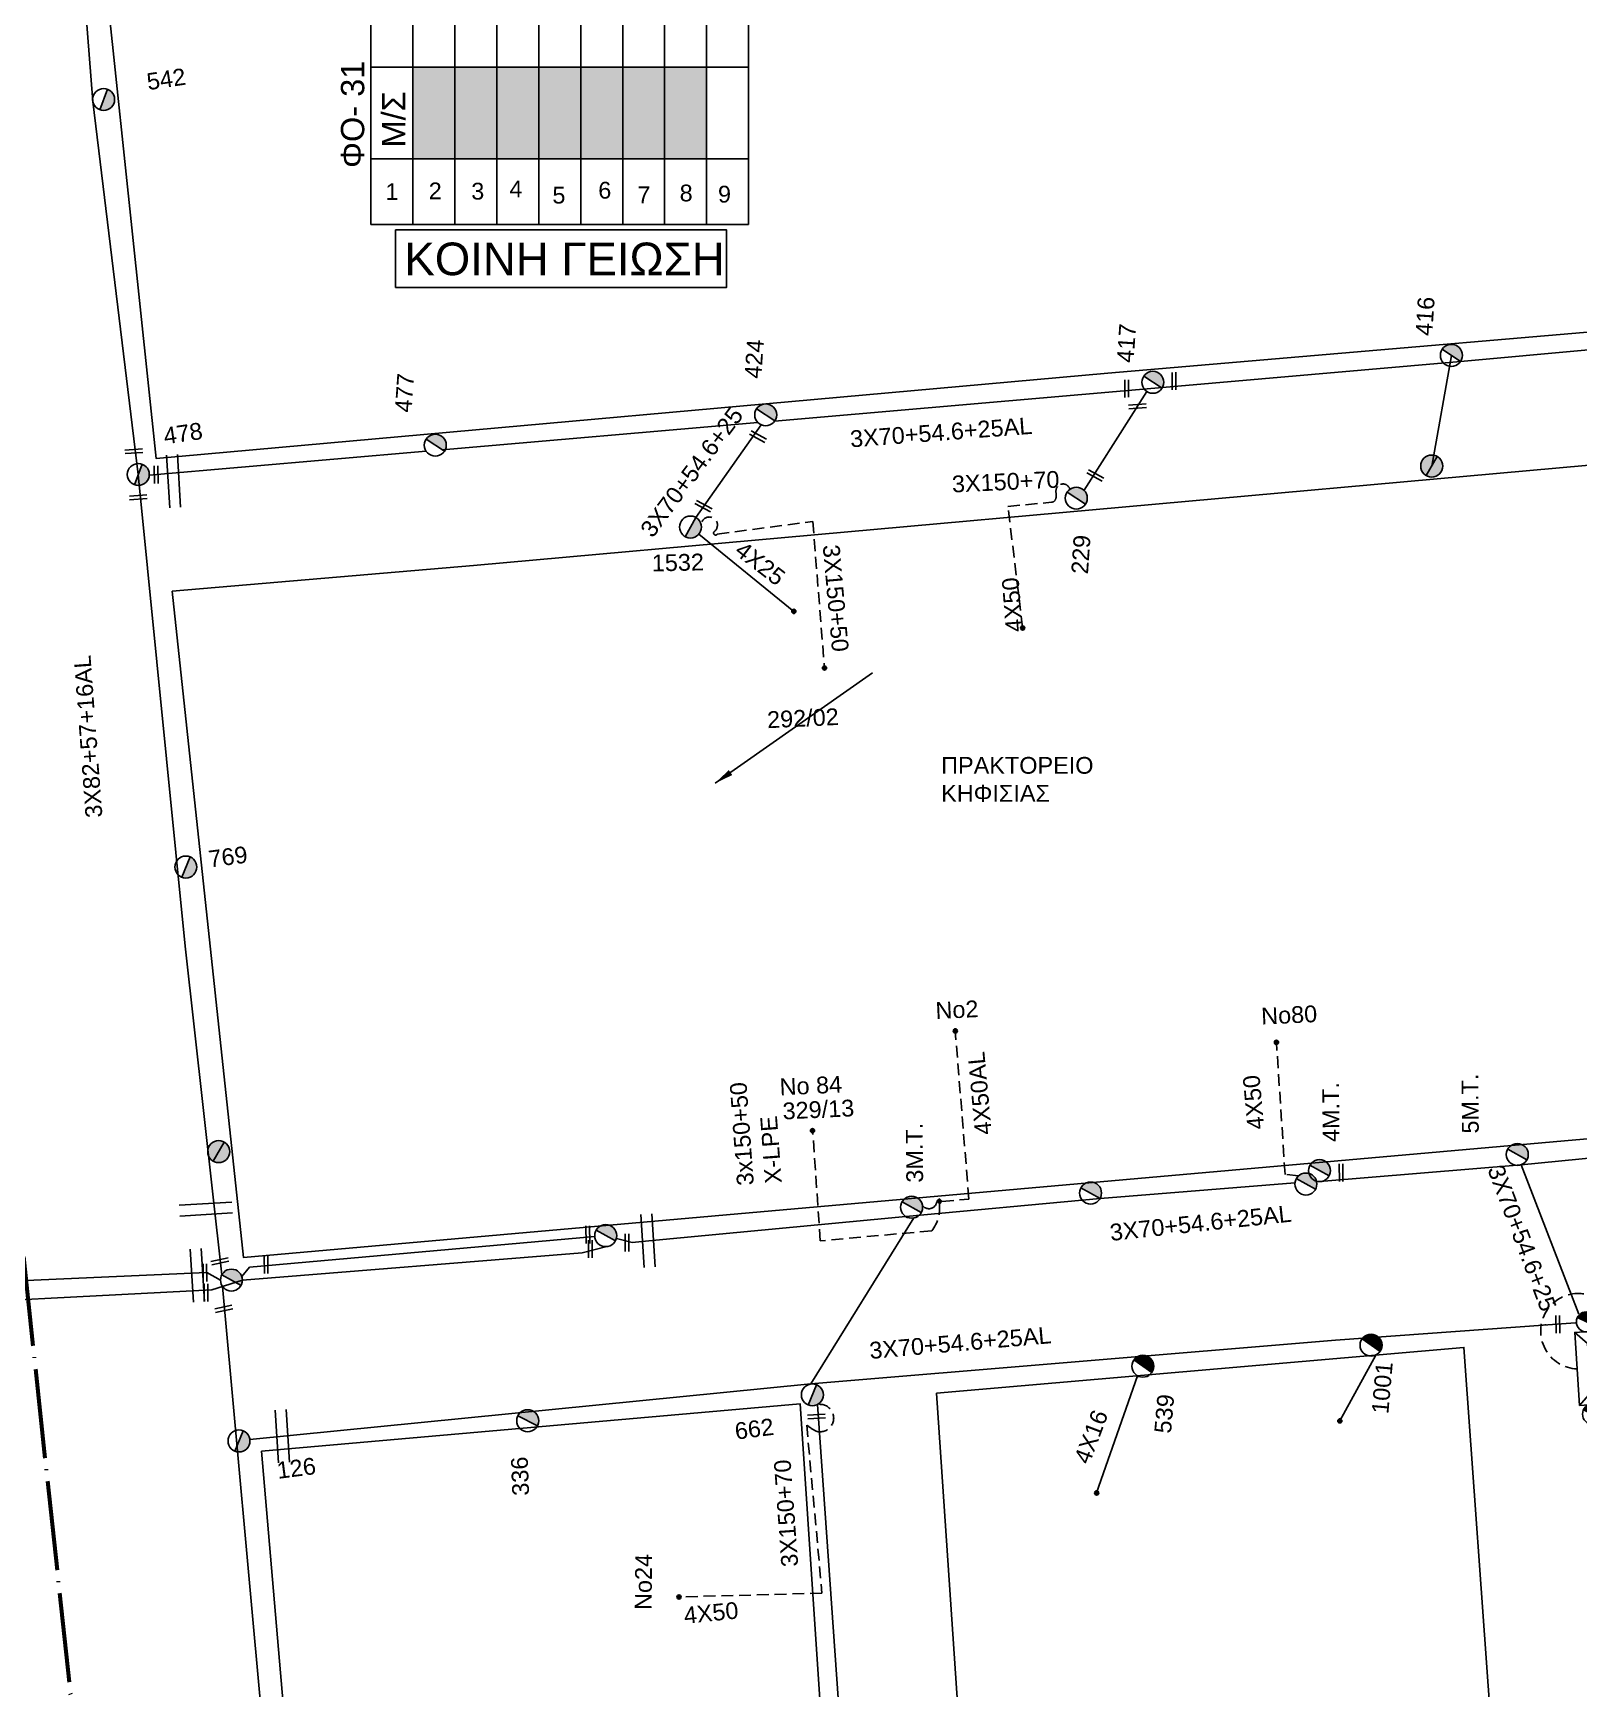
# Model space of a CAD drawing. Header units: millimetres. Extents: x 2999 to 5218, y 1863 to 2903.
# Drawn here: x 3210.6 to 3376.4, y 2215.3 to 2393 of the extents above; entities that cross this region are included whole.
import ezdxf
from ezdxf.enums import TextEntityAlignment as Align

# ---------------------------------------------------------------- set-up
doc = ezdxf.new("R2010")
doc.units = ezdxf.units.MM
doc.header["$LTSCALE"] = 0.5
doc.linetypes.add('ACAD_ISO04W100', pattern=[30, 24, -3, 0, -3])
doc.linetypes.add('DASHED', pattern=[19.05, 12.7, -6.35])
for name, color, linetype in [('Άγνωστα', 7, 'Continuous'), ('Ασφαλειοκιβώτια Χ.Τ 9 αναχωρήσεων', 7, 'Continuous'), ('Επιγραφές - Σχήματα', 7, 'Continuous'), ('Καλώδια ΧΤ   3x150+50AL', 7, 'DASHED'), ('Καλώδια ΧΤ   4x50AL', 7, 'DASHED'), ('Μηχανική τομή', 7, 'Continuous'), ('Στύλος Ξύλινος', 7, 'Continuous'), ('Στύλος Ξύλινος @ 1', 7, 'Continuous'), ('Στύλος ΦΜ', 7, 'Continuous'), ('Στύλος ΦΜ @ 1', 7, 'Continuous'), ('Συνδέσεις', 7, 'Continuous'), ('Συνεστραμμένα ΧΤ   3x70+54.6+25 AL', 7, 'SYN_LINE'), ('Τομή', 7, 'Continuous'), ('Υποσταθμός εναέριος 2 στύλων', 7, 'Continuous'), ('Υποσταθμός πόλεως', 7, 'Continuous'), ('Υπόβαθρο ΔΕΗ', 7, 'Continuous'), ('Υπόγεια καλώδια Παροχών ΧΤ   4x25', 7, 'DASHED'), ('Υπόγεια καλώδια Παροχών ΧΤ   4x50AL', 7, 'DASHED')]:
    doc.layers.add(name, color=color, linetype=linetype)
doc.styles.add('arial', font='ARIAL.TTF')
doc.styles.get("Standard").update_dxf_attribs({"font": 'ARIAL.TTF'})
doc.linetypes.add('SYN_LINE', pattern='A,0.5,-0.0001,["/\\/\\/\\/",Standard,S=0.1,R=0,X=0,Y=-0.05],-0.25', length=0.7501)
doc.dimstyles.new('ISO-25', dxfattribs={"dimtxt": 2.5, "dimasz": 2.5, "dimexe": 1.25, "dimexo": 0.625, "dimtad": 1, "dimtxsty": 'Standard', "dimcen": 2.5, "dimadec": 0, "dimazin": 0, "dimtfac": 1, "dimtmove": 0, "dimatfit": 3, "dimfxl": 1, "dimarcsym": 0})

# ---------------------------------------------------------------- blocks, each defined once
blk = doc.blocks.new('ΑΣΦΑΛΕΙΟΚΙΒΩΤΙΟ ΥΠΟΣΤΑΘΜΟΥ 9 ΑΝΑΧΩΡΗΣΕΩΝ')
at = {"layer": 'Ασφαλειοκιβώτια Χ.Τ 9 αναχωρήσεων', "ltscale": 40}
for p, q in [((-23.8, 40.36), (24.02, 40.36)), ((-9.72, 40.36), (-9.72, -40.64)), ((9.94, 40.36), (9.94, -40.64)), ((-23.8, 31.36), (24.02, 31.36)), ((-23.8, 22.36), (24.02, 22.36)), ((-23.8, 13.36), (24.02, 13.36)), ((-23.8, 4.36), (24.02, 4.36)), ((-23.8, -4.64), (24.02, -4.64)), ((-23.8, -13.64), (24.02, -13.64)), ((-23.8, -22.64), (24.02, -22.64)), ((-23.8, -31.64), (24.02, -31.64))]:
    blk.add_line(p, q, dxfattribs=at)
at = {"layer": 'Ασφαλειοκιβώτια Χ.Τ 9 αναχωρήσεων'}
blk.add_lwpolyline([(-23.8, -40.64), (24.02, -40.64), (24.02, 40.36), (-23.8, 40.36)], close=True, dxfattribs=at)
for s, p in [('1', (-18.54, 37.25)), ('2', (-18.39, 27.98)), ('3', (-18.45, 18.85)), ('4', (-17.96, 10.67)), ('5', (-19.3, 1.44)), ('6', (-18.25, -8.4)), ('7', (-19.23, -16.79)), ('8', (-18.84, -25.86)), ('9', (-19.09, -34.08))]:
    blk.add_text(s, height=3.6, rotation=270, dxfattribs=at).set_placement(p)
at = {"layer": 'Ασφαλειοκιβώτια Χ.Τ 9 αναχωρήσεων', "ltscale": 40}
for tag, height, p in [('ΟΝΟΜΑ', 5, (-0.16, 44.31)), ('ΚΕΙΜΕΝΟ 1', 2, (17.06, 35.59)), ('ΚΕΙΜΕΝΟ 2', 2, (17.06, 26.88)), ('ΚΕΙΜΕΝΟ 3', 2, (17.06, 17.69)), ('ΚΕΙΜΕΝΟ 4', 2, (17.06, 8.71)), ('ΚΕΙΜΕΝΟ 5', 2, (17.06, -0.13)), ('ΚΕΙΜΕΝΟ 6', 2, (17.06, -9.05)), ('ΚΕΙΜΕΝΟ 7', 2, (17.06, -18.13)), ('ΚΕΙΜΕΝΟ 8', 2, (17.06, -26.85)), ('ΚΕΙΜΕΝΟ 9', 2, (17.06, -35.99)), ('ΣΧ', 2, (-0.1, -42.64))]:
    blk.add_attdef(tag, text='', height=height, dxfattribs=at).set_placement(p, align=Align.MIDDLE_CENTER)
blk = doc.blocks.new('ΜΗΧΑΝΙΚΗ ΤΟΜΗ')
at = {"layer": 'Μηχανική τομή', "ltscale": 40}
for p, q in [((-1.89, 0.78), (1.89, 0.78)), ((1.89, 0), (-1.89, 0))]:
    blk.add_line(p, q, dxfattribs=at)
blk = doc.blocks.new('ΤΟΜΗ')
at = {"layer": 'Τομή', "ltscale": 40}
for p, q in [((-5.68, 0), (5.68, 0)), ((5.68, -2.33), (-5.68, -2.33))]:
    blk.add_line(p, q, dxfattribs=at)
blk = doc.blocks.new('ΥΠΑΡΧΩΝ ΤΣΙΜΕΝΤΕΝΙΟΣ ΣΤΥΛΟΣ')
at = {"layer": 'Στύλος ΦΜ'}
blk.add_hatch(color=7, dxfattribs=at).paths.add_polyline_path([(-1.29, -2.28, 0.574793), (2.62, 0, 0.268822), (1.3, 2.27)])
at = {"layer": 'Στύλος ΦΜ', "color": 7}
blk.add_line((-1.29, -2.28), (1.3, 2.27), dxfattribs=at)
blk.add_circle((0, 0), 2.62, dxfattribs=at)
at = {"layer": 'Στύλος ΦΜ', "flags": 4}
for tag, p in [('ΑΡΙΘΜΟΣ', (-4.68, 8.05)), ('ΤΥΠΟΣ', (-4.91, 3.03))]:
    blk.add_attdef(tag, p, '', height=4, dxfattribs=at)
blk = doc.blocks.new('ΥΠΑΡΧΩΝ ΞΥΛΙΝΟΣ ΣΤΥΛΟΣ')
at = {"layer": 'Στύλος Ξύλινος'}
h = blk.add_hatch(color=7, dxfattribs=at)
h.paths.add_polyline_path([(-2.62, 0, 0.270008), (-1.29, -2.28), (1.3, 2.27, 0.576266)])
h.paths.add_polyline_path([(-1.29, -2.28, 0.574793), (2.62, 0, 0.268822), (1.3, 2.27)])
at = {"layer": 'Στύλος Ξύλινος', "color": 7}
blk.add_line((-1.29, -2.28), (1.3, 2.27), dxfattribs=at)
blk.add_circle((0, 0), 2.62, dxfattribs=at)
at = {"layer": 'Στύλος Ξύλινος', "flags": 4}
for tag, p in [('ΑΡΙΘΜΟΣ', (-4.91, 8.6)), ('ΤΥΠΟΣ', (-4.85, 3.39))]:
    blk.add_attdef(tag, p, '', height=4, dxfattribs=at)
blk = doc.blocks.new('ΥΠΟΣΤΑΘΜΟΣ ΕΝΑΕΡΙΟΣ ΕΠΙ 2 ΣΤΥΛΩΝ')
at = {"layer": 'Υποσταθμός εναέριος 2 στύλων', "linetype": 'Continuous'}
for points in [[(-11.97, -2.11, 0.574793), (-8.45, -0.07, 0.268822), (-9.64, 1.98)], [(9.68, -2.15, 0.574793), (13.19, -0.1, 0.268822), (12.01, 1.95)]]:
    blk.add_hatch(color=256, dxfattribs=at).paths.add_polyline_path(points)
for p, q in [((-11.97, -2.11), (-9.64, 1.98)), ((9.68, -2.15), (12.01, 1.95))]:
    blk.add_line(p, q, dxfattribs=at)
for centre in [(-10.81, -0.07), (10.84, -0.1)]:
    blk.add_circle(centre, 2.36, dxfattribs=at)
at = {"layer": 'Υποσταθμός πόλεως', "linetype": 'Continuous', "ltscale": 40}
blk.add_lwpolyline([(-8.57, 2.82), (8.57, 2.82), (8.57, -2.82), (-8.57, -2.82)], close=True, dxfattribs=at)
for points in [[(-5.75, 0), (-8.57, 2.82)], [(-8.57, -2.82), (-5.75, 0)], [(-5.75, 0), (5.75, 0)], [(5.75, 0), (8.57, 2.82)], [(8.57, -2.82), (5.75, 0)]]:
    blk.add_lwpolyline(points, dxfattribs=at)
at = {"layer": 'Υποσταθμός εναέριος 2 στύλων', "ltscale": 40, "flags": 1}
for tag, p in [('ΜΕΤΑΣΧΗΜΑΤΙΣΜΟΣ', (14.09, 2.51)), ('ΙΣΧΥΣ', (14.07, -0.28)), ('ΑΡΙΘΜΟΣ', (14.19, -3))]:
    blk.add_attdef(tag, p, '', height=1.8, dxfattribs=at)
blk = doc.blocks.new('_ΣΥΝΔΕΣΗ')
at = {"layer": 'Συνδέσεις', "linetype": 'SYN_LINE', "ltscale": 40}
blk.add_hatch(color=256, dxfattribs=at).paths.add_polyline_path([(0.5, -0.01, 1), (-0.5, -0.01, 1)])
at = {"layer": 'Συνδέσεις'}
blk.add_circle((0, -0.01), 0.5, dxfattribs=at)
blk = doc.blocks.new('TSONTA XT1')
at = {"ltscale": 40}
h = blk.add_hatch(color=256, dxfattribs=at)
h.dxf.hatch_style = 1
h.paths.add_polyline_path([(595.96, 2487.66), (597.07, 2488.77), (595.96, 2489.87), (594.85, 2488.77)])
blk.add_lwpolyline([(594.85, 2488.77), (595.96, 2489.87), (597.07, 2488.77), (595.96, 2487.66)], close=True, dxfattribs=at)

msp = doc.modelspace()

# ---------------------------------------------------------------- hatches: boundary and pattern name
at = {"layer": 'Ασφαλειοκιβώτια Χ.Τ 9 αναχωρήσεων', "ltscale": 40}
for color, points in [(151, [(3251.36, 2389.3), (3251.36, 2379.48), (3255.86, 2379.48), (3255.86, 2389.3)]), (30, [(3255.86, 2389.3), (3255.86, 2379.48), (3260.36, 2379.48), (3260.36, 2389.3)]), (6, [(3260.36, 2389.3), (3260.36, 2379.48), (3264.86, 2379.48), (3264.86, 2389.3)]), (62, [(3264.86, 2389.3), (3264.86, 2379.48), (3269.36, 2379.48), (3269.36, 2389.3)]), (5, [(3269.36, 2389.3), (3269.36, 2379.48), (3273.86, 2379.48), (3273.86, 2389.3)]), (2, [(3273.86, 2389.3), (3273.86, 2379.48), (3278.36, 2379.48), (3278.36, 2389.3)]), (85, [(3278.36, 2389.3), (3278.36, 2379.48), (3282.86, 2379.48), (3282.86, 2389.3)])]:
    msp.add_hatch(color=color, dxfattribs=at).paths.add_polyline_path(points)

# ---------------------------------------------------------------- linework, layer by layer
at = {"layer": 'Άγνωστα', "color": 2, "ltscale": 40}
msp.add_lwpolyline([(3214.24, 2421.39), (3217.03, 2385.64), (3221.91, 2345.61), (3226.94, 2295.01), (3230.87, 2259.74)], dxfattribs=at)
at = {"layer": 'Άγνωστα', "color": 62, "linetype": 'DASHED', "ltscale": 0.2}
msp.add_lwpolyline([(3316.77, 2329.14), (3315.2, 2342.18), (3319.88, 2342.63, 0.328761), (3320.34, 2343.04, 0.089563), (3320.35, 2343.69, -0.215499), (3320.53, 2344.32, -0.613405), (3321.84, 2344.02, -5.429327)], format="xyb", dxfattribs=at)
at = {"layer": 'Άγνωστα', "color": 5, "ltscale": 40}
msp.add_lwpolyline([(3230.94, 2258.48), (3235.21, 2211.77), (3241.48, 2145.37), (3242.64, 2130.98), (3242.7, 2130.48)], dxfattribs=at)
at = {"layer": 'Άγνωστα', "color": 27, "linetype": 'SYN_LINE', "ltscale": 15}
msp.add_lwpolyline([(3329.08, 2248.91), (3324.71, 2236.34)], dxfattribs=at)
at = {"layer": 'Άγνωστα', "color": 27, "linetype": 'DASHED', "ltscale": 0.2}
msp.add_lwpolyline([(3294.77, 2245.82, -1.25864), (3294.62, 2242.95, -0.039371), (3293.61, 2243.62), (3295.25, 2225.59)], format="xyb", dxfattribs=at)
msp.add_lwpolyline([(3295.25, 2225.59), (3279.91, 2225.17)], dxfattribs=at)
at = {"layer": 'Επιγραφές - Σχήματα', "color": 1, "linetype": 'ACAD_ISO04W100', "lineweight": 60, "ltscale": 0.8}
msp.add_lwpolyline([(3142.31, 2887.25), (3226.13, 2107.7)], dxfattribs=at)
at = {"layer": 'Επιγραφές - Σχήματα', "color": 190}
msp.add_lwpolyline([(3249.5, 2365.67), (3285.01, 2365.67), (3285.01, 2371.84), (3249.5, 2371.84)], close=True, dxfattribs=at)
at = {"layer": 'Καλώδια ΧΤ   3x150+50AL', "color": 62, "linetype": 'DASHED', "ltscale": 0.2}
msp.add_lwpolyline([(3282.29, 2340.2, -1.598658), (3283.68, 2339.47, 1.062501), (3284.02, 2339.2), (3294.26, 2340.56), (3295.52, 2324.85)], format="xyb", dxfattribs=at)
at = {"layer": 'Καλώδια ΧΤ   3x150+50AL', "color": 27, "ltscale": 0.2}
msp.add_lwpolyline([(3307.84, 2267.35, -0.202337), (3307.02, 2264.46), (3295.07, 2263.38), (3294.24, 2275.33)], format="xyb", dxfattribs=at)
at = {"layer": 'Καλώδια ΧΤ   3x150+50AL', "color": 27, "ltscale": 20}
msp.add_arc((3306.72, 2267.68), 0.851, 213.4661, 355.6087, dxfattribs=at)
at = {"layer": 'Καλώδια ΧΤ   4x50AL', "color": 1, "linetype": 'DASHED', "ltscale": 0.2}
msp.add_lwpolyline([(3346.38, 2270.37), (3344.93, 2270.51), (3344, 2284.68)], dxfattribs=at)
at = {"layer": 'Συνεστραμμένα ΧΤ   3x70+54.6+25 AL', "color": 62, "linetype": 'SYN_LINE', "ltscale": 20}
for points in [[(3290.17, 2351.34), (3331.78, 2354.93), (3363.76, 2357.74), (3404.16, 2361.4)], [(3254.52, 2348.25), (3288.37, 2351.18)], [(3223.08, 2345.53), (3252.78, 2348.1)]]:
    msp.add_lwpolyline(points, dxfattribs=at)
at = {"layer": 'Συνεστραμμένα ΧΤ   3x70+54.6+25 AL', "color": 62, "linetype": 'SYN_LINE', "ltscale": 15}
for points in [[(3360.66, 2346.51), (3362.77, 2358.39)], [(3323.36, 2343.91), (3330.11, 2354.51)]]:
    msp.add_lwpolyline(points, dxfattribs=at)
at = {"layer": 'Συνεστραμμένα ΧΤ   3x70+54.6+25 AL', "color": 62, "ltscale": 15}
msp.add_lwpolyline([(3281.7, 2341), (3288.72, 2350.94)], dxfattribs=at)
at = {"layer": 'Συνεστραμμένα ΧΤ   3x70+54.6+25 AL', "color": 1, "ltscale": 20}
for points in [[(3410.6, 2275.26), (3393.88, 2273.88), (3370.26, 2271.55), (3348.66, 2269.74)], [(3376.44, 2255.5), (3370.26, 2271.55)], [(3345.99, 2269.61), (3325.09, 2267.94), (3304.26, 2265.98)], [(3304.26, 2265.98), (3276.69, 2263.38), (3274.88, 2263.21), (3273.19, 2263.65)]]:
    msp.add_lwpolyline(points, dxfattribs=at)
at = {"layer": 'Συνεστραμμένα ΧΤ   3x70+54.6+25 AL', "color": 27, "ltscale": 20}
for points in [[(3294.07, 2248.03), (3305.1, 2265.84)], [(3376.08, 2254.57), (3350.34, 2252.72), (3294.07, 2248.03), (3233.88, 2242.06)], [(3294.77, 2245.82), (3297.1, 2212.83), (3299.67, 2177.14)]]:
    msp.add_lwpolyline(points, dxfattribs=at)
at = {"layer": 'Συνεστραμμένα ΧΤ   3x70+54.6+25 AL', "color": 85, "ltscale": 20}
for points in [[(3233.01, 2259.54), (3233.84, 2260.55), (3270.88, 2263.84)], [(3193.51, 2257.88), (3194.5, 2258.45), (3229.25, 2260), (3230.72, 2259.16)]]:
    msp.add_lwpolyline(points, dxfattribs=at)
at = {"layer": 'Συνεστραμμένα ΧΤ   3x70+54.6+25 AL', "color": 5, "ltscale": 20}
msp.add_lwpolyline([(3272.18, 2262.77), (3269.52, 2262.08), (3233.08, 2259.18), (3229.78, 2258.11), (3192.52, 2256.21)], dxfattribs=at)
at = {"layer": 'Συνεστραμμένα ΧΤ   3x70+54.6+25 AL', "color": 62, "linetype": 'DASHED', "ltscale": 0.2}
msp.add_lwpolyline([(3413.56, 2259.45), (3413.53, 2259.9, 0.788046), (3412.47, 2260.08, -0.074617), (3412.14, 2259.54), (3379.19, 2256.6), (3378.71, 2256.95, 0.144233), (3376.55, 2257.74, 1.002286), (3376.26, 2249.65, 0.167022)], format="xyb", dxfattribs=at)
at = {"layer": 'Συνεστραμμένα ΧΤ   3x70+54.6+25 AL', "color": 62, "ltscale": 20}
msp.add_lwpolyline([(3372.88, 2254.43, 0.005698), (3372.88, 2254.34)], format="xyb", dxfattribs=at)
at = {"layer": 'Συνεστραμμένα ΧΤ   3x70+54.6+25 AL', "color": 27, "ltscale": 10}
msp.add_lwpolyline([(3354.65, 2251.13), (3350.79, 2244.07)], dxfattribs=at)
at = {"layer": 'Υπόβαθρο ΔΕΗ'}
for points in [[(3216.12, 2420.23), (3223.81, 2347.33), (3325.93, 2356.49), (3402.05, 2362.97), (3402.84, 2363.79), (3399.27, 2403.81), (3396.9, 2433.87), (3327.49, 2428.82), (3257.49, 2423.18), (3216.12, 2420.23)], [(3225.55, 2333.09), (3233.19, 2261.61), (3366.77, 2273.4), (3410.22, 2277.22), (3404.18, 2349.02), (3257.85, 2335.83), (3225.55, 2333.09)], [(3307.53, 2247.04), (3364.11, 2251.95), (3371.13, 2153.99), (3314.19, 2148.95), (3307.53, 2247.04)], [(3235.12, 2240.82), (3292.9, 2245.91), (3299.47, 2147.58), (3243.53, 2142.78), (3235.12, 2240.82)]]:
    msp.add_lwpolyline(points, dxfattribs=at)
at = {"layer": 'Υπόγεια καλώδια Παροχών ΧΤ   4x25', "color": 62, "linetype": 'SYN_LINE', "ltscale": 15}
msp.add_lwpolyline([(3292.22, 2330.91), (3282.05, 2339.22)], dxfattribs=at)
at = {"layer": 'Υπόγεια καλώδια Παροχών ΧΤ   4x50AL', "color": 27, "linetype": 'DASHED', "ltscale": 0.2}
msp.add_lwpolyline([(3308.11, 2267.62), (3311.01, 2267.85, 1.253101), (3311.01, 2267.85), (3309.54, 2285.9)], format="xyb", dxfattribs=at)

# ---------------------------------------------------------------- block references
at = {"layer": 'Ασφαλειοκιβώτια Χ.Τ 9 αναχωρήσεων', "xscale": 0.5, "yscale": 0.5, "zscale": 0.5, "rotation": 90}
msp.add_blockref('ΑΣΦΑΛΕΙΟΚΙΒΩΤΙΟ ΥΠΟΣΤΑΘΜΟΥ 9 ΑΝΑΧΩΡΗΣΕΩΝ', (3267.05, 2384.33), dxfattribs=at).add_auto_attribs({'ΟΝΟΜΑ': 'ΦΟ- 31'})
at = {"layer": 'Μηχανική τομή'}
for p, xscale, yscale, zscale, rotation in [((3327.74, 2354.83), 0.4999999999999997, 0.4999999999999997, 0.4999999999999997, 270.577947933592), ((3332.82, 2355.62), 0.4999999999999997, 0.4999999999999997, 0.4999999999999997, 270.577947933592), ((3329.09, 2353.12), 0.4999999999999991, 0.4999999999999991, 0.4999999999999991, 184.1092809294413), ((3288.48, 2349.84), 0.4999999999999913, 0.4999999999999913, 0.4999999999999913, 151.5417746253071), ((3221.41, 2348.3), 0.4999999999999992, 0.4999999999999992, 0.4999999999999992, 184.1092809294413), ((3223.63, 2345.59), 0.4999999999999997, 0.4999999999999997, 0.4999999999999997, 270.577947933592), ((3324.67, 2345.67), 0.4999999999999913, 0.4999999999999913, 0.4999999999999913, 151.5417746253071), ((3221.89, 2343.36), 0.4999999999999992, 0.4999999999999992, 0.4999999999999992, 184.1092809294413), ((3282.63, 2342.38), 0.4999999999999913, 0.4999999999999913, 0.4999999999999913, 151.5417746253071), ((3350.74, 2270.7), 0.4999999999999997, 0.4999999999999997, 0.4999999999999997, 270.577947933592), ((3269.93, 2264.04), 0.4999999999999997, 0.4999999999999997, 0.4999999999999997, 270.577947933592), ((3270.2, 2262.5), 0.4999999999999997, 0.4999999999999997, 0.4999999999999997, 270.577947933592), ((3274.14, 2263.18), 0.4999999999999997, 0.4999999999999997, 0.4999999999999997, 270.577947933592), ((3230.63, 2261.37), 0.4999999999999996, 0.4999999999999996, 0.4999999999999996, 192.0566803972679), ((3235.42, 2260.81), 0.4999999999999997, 0.4999999999999997, 0.4999999999999997, 270.577947933592), ((3228.86, 2259.97), 0.4999999999999997, 0.4999999999999997, 0.4999999999999997, 270.577947933592), ((3228.98, 2257.82), 0.4999999999999997, 0.4999999999999997, 0.4999999999999997, 270.577947933592), ((3231.03, 2256.28), 0.4999999999999996, 0.4999999999999996, 0.4999999999999996, 192.0566803972679), ((3373.99, 2254.42), 0.4999999999999997, 0.4999999999999997, 0.4999999999999997, 270.577947933592), ((3294.64, 2244.73), 0.4999999999999992, 0.4999999999999992, 0.4999999999999992, 184.1092809294413)]:
    msp.add_blockref('ΜΗΧΑΝΙΚΗ ΤΟΜΗ', p, dxfattribs=dict(at, xscale=xscale, yscale=yscale, zscale=zscale, rotation=rotation))
at = {"layer": 'Στύλος Ξύλινος @ 1', "ltscale": 40, "xscale": 0.4499999999998181, "yscale": 0.4499999999998181, "zscale": 0.4499999999998181}
for p in [(3360.66, 2346.51), (3230.53, 2272.96)]:
    msp.add_blockref('ΥΠΑΡΧΩΝ ΞΥΛΙΝΟΣ ΣΤΥΛΟΣ', p, dxfattribs=at)
at = {"layer": 'Στύλος ΦΜ @ 1', "ltscale": 40}
ref = msp.add_blockref('ΥΠΑΡΧΩΝ ΤΣΙΜΕΝΤΕΝΙΟΣ ΣΤΥΛΟΣ', (3218.19, 2385.84), dxfattribs=dict(at, xscale=0.4499999999998181, yscale=0.4499999999998181, zscale=0.4499999999998181, rotation=8.384454364125476))
ref.add_attrib('ΤΥΠΟΣ', '542', (3222.96, 2386.84), dxfattribs={"layer": 'Στύλος ΦΜ', "height": 1.8, "rotation": 8.3845, "flags": 4})
ref = msp.add_blockref('ΥΠΑΡΧΩΝ ΤΣΙΜΕΝΤΕΝΙΟΣ ΣΤΥΛΟΣ', (3362.77, 2358.39), dxfattribs=dict(at, xscale=0.4499999999998179, yscale=0.4499999999998179, zscale=0.4499999999998179, rotation=86.17244704343412))
ref.add_attrib('ΤΥΠΟΣ', '416', (3360.7, 2360.43), dxfattribs={"layer": 'Στύλος ΦΜ', "height": 1.8, "rotation": 86.1724, "flags": 4})
ref = msp.add_blockref('ΥΠΑΡΧΩΝ ΤΣΙΜΕΝΤΕΝΙΟΣ ΣΤΥΛΟΣ', (3330.74, 2355.5), dxfattribs=dict(at, xscale=0.4499999999998179, yscale=0.4499999999998179, zscale=0.4499999999998179, rotation=86.17244704343412))
ref.add_attrib('ΤΥΠΟΣ', '417', (3328.67, 2357.54), dxfattribs={"layer": 'Στύλος ΦΜ', "height": 1.8, "rotation": 86.1724, "flags": 4})
ref = msp.add_blockref('ΥΠΑΡΧΩΝ ΤΣΙΜΕΝΤΕΝΙΟΣ ΣΤΥΛΟΣ', (3289.21, 2352.01), dxfattribs=dict(at, xscale=0.4499999999998179, yscale=0.4499999999998179, zscale=0.4499999999998179, rotation=86.17244704343412))
ref.add_attrib('ΤΥΠΟΣ', '424', (3288.73, 2355.85), dxfattribs={"layer": 'Στύλος ΦΜ', "height": 1.8, "rotation": 86.1724, "flags": 4})
ref = msp.add_blockref('ΥΠΑΡΧΩΝ ΤΣΙΜΕΝΤΕΝΙΟΣ ΣΤΥΛΟΣ', (3253.77, 2348.75), dxfattribs=dict(at, xscale=0.4499999999998179, yscale=0.4499999999998179, zscale=0.4499999999998179, rotation=86.17244704343412))
ref.add_attrib('ΤΥΠΟΣ', '477', (3251.22, 2352.21), dxfattribs={"layer": 'Στύλος ΦΜ', "height": 1.8, "rotation": 86.1724, "flags": 4})
ref = msp.add_blockref('ΥΠΑΡΧΩΝ ΤΣΙΜΕΝΤΕΝΙΟΣ ΣΤΥΛΟΣ', (3221.91, 2345.61), dxfattribs=dict(at, xscale=0.449999999999818, yscale=0.449999999999818, zscale=0.449999999999818, rotation=8.384454364125478))
ref.add_attrib('ΤΥΠΟΣ', '478', (3224.76, 2348.83), dxfattribs={"layer": 'Στύλος ΦΜ', "height": 1.8, "rotation": 8.3845, "flags": 4})
ref = msp.add_blockref('ΥΠΑΡΧΩΝ ΤΣΙΜΕΝΤΕΝΙΟΣ ΣΤΥΛΟΣ', (3322.53, 2343.07), dxfattribs=dict(at, xscale=0.4499999999998179, yscale=0.4499999999998179, zscale=0.4499999999998179, rotation=86.17244704343412))
ref.add_attrib('ΤΥΠΟΣ', '229', (3323.78, 2334.87), dxfattribs={"layer": 'Στύλος ΦΜ', "height": 1.8, "rotation": 86.1724, "flags": 4})
ref = msp.add_blockref('ΥΠΑΡΧΩΝ ΤΣΙΜΕΝΤΕΝΙΟΣ ΣΤΥΛΟΣ', (3281.14, 2339.97), dxfattribs=dict(at, xscale=0.4499999999998179, yscale=0.4499999999998179, zscale=0.4499999999998179, rotation=1.322305748327278))
ref.add_attrib('ΤΥΠΟΣ', '1532', (3277.01, 2335.2), dxfattribs={"layer": 'Στύλος ΦΜ', "height": 1.8, "rotation": 1.3223, "flags": 4})
ref = msp.add_blockref('ΥΠΑΡΧΩΝ ΤΣΙΜΕΝΤΕΝΙΟΣ ΣΤΥΛΟΣ', (3227.01, 2303.49), dxfattribs=dict(at, xscale=0.449999999999818, yscale=0.449999999999818, zscale=0.449999999999818, rotation=7.333960495375945))
ref.add_attrib('ΤΥΠΟΣ', '769', (3229.56, 2303.44), dxfattribs={"layer": 'Στύλος ΦΜ', "height": 1.8, "rotation": 7.334, "flags": 4})
ref = msp.add_blockref('ΥΠΑΡΧΩΝ ΤΣΙΜΕΝΤΕΝΙΟΣ ΣΤΥΛΟΣ', (3369.84, 2272.65), dxfattribs=dict(at, xscale=0.449999999999818, yscale=0.449999999999818, zscale=0.449999999999818, rotation=90.57296713480032))
ref.add_attrib('ΤΥΠΟΣ', '5M.T.', (3365.71, 2274.9), dxfattribs={"layer": 'Στύλος ΦΜ', "height": 1.8, "rotation": 90.573, "flags": 4})
ref = msp.add_blockref('ΥΠΑΡΧΩΝ ΤΣΙΜΕΝΤΕΝΙΟΣ ΣΤΥΛΟΣ', (3347.16, 2269.48), dxfattribs=dict(at, xscale=0.449999999999818, yscale=0.449999999999818, zscale=0.449999999999818, rotation=90.57296713480032))
ref.add_attrib('ΤΥΠΟΣ', '4M.T.', (3350.77, 2273.99), dxfattribs={"layer": 'Στύλος ΦΜ', "height": 1.8, "rotation": 90.573, "flags": 4})
ref = msp.add_blockref('ΥΠΑΡΧΩΝ ΤΣΙΜΕΝΤΕΝΙΟΣ ΣΤΥΛΟΣ', (3304.86, 2266.99), dxfattribs=dict(at, xscale=0.449999999999818, yscale=0.449999999999818, zscale=0.449999999999818, rotation=90.57296713480032))
ref.add_attrib('ΤΥΠΟΣ', '3M.T.', (3306.1, 2269.63), dxfattribs={"layer": 'Στύλος ΦΜ', "height": 1.8, "rotation": 90.573, "flags": 4})
at = {"layer": 'Στύλος ΦΜ @ 1', "ltscale": 40, "xscale": 0.449999999999818, "yscale": 0.449999999999818, "zscale": 0.449999999999818, "rotation": 90.57296713480032}
for p in [(3348.62, 2270.92), (3324.06, 2268.51), (3272.05, 2263.94), (3231.9, 2259.17)]:
    msp.add_blockref('ΥΠΑΡΧΩΝ ΤΣΙΜΕΝΤΕΝΙΟΣ ΣΤΥΛΟΣ', p, dxfattribs=at)
at = {"layer": 'Στύλος ΦΜ @ 1', "ltscale": 40}
ref = msp.add_blockref('ΥΠΑΡΧΩΝ ΤΣΙΜΕΝΤΕΝΙΟΣ ΣΤΥΛΟΣ', (3354.15, 2252.19), dxfattribs=dict(at, xscale=0.449999999999818, yscale=0.449999999999818, zscale=0.449999999999818, rotation=85.03830564381218))
ref.add_attrib('ΤΥΠΟΣ', '1001', (3356, 2244.76), dxfattribs={"layer": 'Στύλος ΦΜ', "height": 1.8, "rotation": 85.0383, "flags": 4})
ref = msp.add_blockref('ΥΠΑΡΧΩΝ ΤΣΙΜΕΝΤΕΝΙΟΣ ΣΤΥΛΟΣ', (3329.67, 2249.93), dxfattribs=dict(at, xscale=0.449999999999818, yscale=0.449999999999818, zscale=0.449999999999818, rotation=85.03830564381218))
ref.add_attrib('ΤΥΠΟΣ', '539', (3332.68, 2242.66), dxfattribs={"layer": 'Στύλος ΦΜ', "height": 1.8, "rotation": 85.0383, "flags": 4})
ref = msp.add_blockref('ΥΠΑΡΧΩΝ ΤΣΙΜΕΝΤΕΝΙΟΣ ΣΤΥΛΟΣ', (3294.22, 2246.86), dxfattribs=dict(at, xscale=0.449999999999818, yscale=0.449999999999818, zscale=0.449999999999818, rotation=7.333960495375943))
ref.add_attrib('ΤΥΠΟΣ', '662', (3286.02, 2242.05), dxfattribs={"layer": 'Στύλος ΦΜ', "height": 1.8, "rotation": 7.334, "flags": 4})
ref = msp.add_blockref('ΥΠΑΡΧΩΝ ΤΣΙΜΕΝΤΕΝΙΟΣ ΣΤΥΛΟΣ', (3263.68, 2244.08), dxfattribs=dict(at, xscale=0.449999999999818, yscale=0.449999999999818, zscale=0.449999999999818, rotation=92.28601574942836))
ref.add_attrib('ΤΥΠΟΣ', '336', (3263.84, 2236.07), dxfattribs={"layer": 'Στύλος ΦΜ', "height": 1.8, "rotation": 92.286, "flags": 4})
ref = msp.add_blockref('ΥΠΑΡΧΩΝ ΤΣΙΜΕΝΤΕΝΙΟΣ ΣΤΥΛΟΣ', (3232.71, 2241.91), dxfattribs=dict(at, xscale=0.449999999999818, yscale=0.449999999999818, zscale=0.449999999999818, rotation=7.333960495375943))
ref.add_attrib('ΤΥΠΟΣ', '126', (3236.89, 2237.84), dxfattribs={"layer": 'Στύλος ΦΜ', "height": 1.8, "rotation": 7.334, "flags": 4})
at = {"layer": 'Συνδέσεις'}
for name, p, xscale, yscale, zscale in [('_ΣΥΝΔΕΣΗ', (3292.23, 2330.92), 0.4500000000000455, 0.4500000000000455, 0.4500000000000455), ('_ΣΥΝΔΕΣΗ', (3316.77, 2329.14), 0.4500000000000455, 0.4500000000000455, 0.4500000000000455), ('_ΣΥΝΔΕΣΗ', (3295.52, 2324.85), 0.4500000000000455, 0.4500000000000455, 0.4500000000000455), ('_ΣΥΝΔΕΣΗ', (3309.55, 2285.91), 0.4500000000000455, 0.4500000000000455, 0.4500000000000455), ('_ΣΥΝΔΕΣΗ', (3344, 2284.68), 0.4500000000000455, 0.4500000000000455, 0.4500000000000455), ('_ΣΥΝΔΕΣΗ', (3294.23, 2275.2), 0.4500000000000455, 0.4500000000000455, 0.4500000000000455), ('TSONTA XT1', (3164.03, 1667.07), 0.241305413041684, 0.241305413041684, 0.241305413041684), ('_ΣΥΝΔΕΣΗ', (3350.8, 2244.07), 0.4500000000000455, 0.4500000000000455, 0.4500000000000455), ('_ΣΥΝΔΕΣΗ', (3324.71, 2236.34), 0.4500000000000455, 0.4500000000000455, 0.4500000000000455), ('_ΣΥΝΔΕΣΗ', (3279.91, 2225.17), 0.4500000000000455, 0.4500000000000455, 0.4500000000000455)]:
    msp.add_blockref(name, p, dxfattribs=dict(at, xscale=xscale, yscale=yscale, zscale=zscale))
at = {"layer": 'Τομή'}
for p, xscale, yscale, zscale, rotation in [((3225.11, 2344.86), 0.5, 0.5, 0.5, 93.53930974426372), ((3229.11, 2267.37), 0.4999999999999998, 0.4999999999999998, 0.4999999999999998, 3.545975908835903), ((3277.17, 2263.43), 0.4999999999999998, 0.4999999999999998, 0.4999999999999998, 273.5459759088359), ((3228.82, 2259.71), 0.4999999999999998, 0.4999999999999998, 0.4999999999999998, 273.5459759088359), ((3237.94, 2242.46), 0.4999999999999998, 0.4999999999999998, 0.4999999999999998, 273.5459759088359)]:
    msp.add_blockref('ΤΟΜΗ', p, dxfattribs=dict(at, xscale=xscale, yscale=yscale, zscale=zscale, rotation=rotation))
at = {"layer": 'Υποσταθμός εναέριος 2 στύλων', "xscale": 0.4579415506171309, "yscale": 0.4579415506171309, "zscale": 0.4579415506171309, "rotation": 93.85489241138363}
msp.add_blockref('ΥΠΟΣΤΑΘΜΟΣ ΕΝΑΕΡΙΟΣ ΕΠΙ 2 ΣΤΥΛΩΝ', (3377.55, 2249.73), dxfattribs=at)

# ---------------------------------------------------------------- texts
at = {"layer": 'Άγνωστα', "ltscale": 40, "char_height": 1.8, "width": 17.1868, "attachment_point": 1, "style": 'arial'}
for s, insert, rotation in [('3X150+70', (3309.15, 2345.47), 2.6643), ('3X82+57+16AL', (3216.27, 2308.71), 94.2347), ('Νο2', (3307.38, 2288.98), 2.6643), ('Νο80', (3342.32, 2288.38), 2.6643), ('No 84', (3290.66, 2280.79), 2.6643), ('3x150+50 X-LPE', (3286.15, 2269.25), 94.1563), ('329/13', (3290.98, 2278.2), 2.6643), ('3X150+70', (3290.91, 2228.34), 94.1563), ('Νο24', (3275.16, 2223.79), 89.3883), ('4X50', (3280.34, 2224.07), 5.8657)]:
    msp.add_mtext(s, dxfattribs=dict(at, insert=insert, rotation=rotation))
at = {"layer": 'Επιγραφές - Σχήματα', "insert": (3248.05, 2380.69), "char_height": 2.5, "width": 2.2495, "attachment_point": 1, "rotation": 90}
msp.add_mtext('Μ/Σ', dxfattribs=at)
at = {"layer": 'Επιγραφές - Σχήματα', "color": 190, "insert": (3250.45, 2370.49), "char_height": 3.5, "width": 35.1311, "attachment_point": 1}
msp.add_mtext('KOINH ΓΕΙΩΣΗ', dxfattribs=at)
at = {"layer": 'Επιγραφές - Σχήματα', "ltscale": 0.2, "char_height": 1.8, "attachment_point": 1}
for s, insert, width, rotation in [('4Χ50', (3314.98, 2328.63), 4.4496, 94.3547), ('4Χ16', (3322.23, 2239.93), 2.6427, 69.3846)]:
    msp.add_mtext(s, dxfattribs=dict(at, insert=insert, width=width, rotation=rotation))
at = {"layer": 'Επιγραφές - Σχήματα', "ltscale": 40, "insert": (3289.32, 2320.18), "char_height": 1.8, "width": 17.1868, "attachment_point": 1, "rotation": 2.6643, "style": 'arial'}
msp.add_mtext('292/02', dxfattribs=at)
at = {"layer": 'Επιγραφές - Σχήματα', "color": 1, "ltscale": 0.2, "insert": (3308.03, 2315.3), "char_height": 1.8, "width": 11.9559, "attachment_point": 1}
msp.add_mtext('ΠΡΑΚΤΟΡΕΙΟ ΚΗΦΙΣΙΑΣ', dxfattribs=at)
at = {"layer": 'Καλώδια ΧΤ   3x150+50AL', "ltscale": 40, "insert": (3297.12, 2338.16), "char_height": 1.8, "width": 17.1868, "attachment_point": 1, "rotation": 275.053, "style": 'arial'}
msp.add_mtext('3X150+50', dxfattribs=at)
at = {"layer": 'Καλώδια ΧΤ   4x50AL', "ltscale": 40, "insert": (3340.91, 2275.23), "char_height": 1.8, "width": 17.1868, "attachment_point": 1, "rotation": 95.2181, "style": 'arial'}
msp.add_mtext('4X50', dxfattribs=at)
at = {"layer": 'Συνεστραμμένα ΧΤ   3x70+54.6+25 AL', "ltscale": 40, "char_height": 1.8, "width": 17.1868, "attachment_point": 1, "style": 'arial'}
for insert, rotation in [((3275.63, 2339.78), 53.4148), ((3368.29, 2271.71), 290.6755)]:
    msp.add_mtext('3X70+54.6+25', dxfattribs=dict(at, insert=insert, rotation=rotation))
at = {"layer": 'Συνεστραμμένα ΧΤ   3x70+54.6+25 AL', "ltscale": 20, "char_height": 1.8, "width": 17.1868, "attachment_point": 1, "style": 'arial'}
for insert, rotation in [((3298.2, 2350.31), 4.2672), ((3326.04, 2265.16), 6.0973), ((3300.26, 2252.5), 4.9764)]:
    msp.add_mtext('3X70+54.6+25AL', dxfattribs=dict(at, insert=insert, rotation=rotation))
at = {"layer": 'Υπόγεια καλώδια Παροχών ΧΤ   4x25', "ltscale": 0.2, "insert": (3286.86, 2338.58), "char_height": 1.8, "width": 17.1868, "attachment_point": 1, "rotation": 322.2261, "style": 'arial'}
msp.add_mtext('4X25', dxfattribs=at)
at = {"layer": 'Υπόγεια καλώδια Παροχών ΧΤ   4x50AL', "ltscale": 40, "insert": (3311.68, 2274.68), "char_height": 1.8, "width": 17.1868, "attachment_point": 1, "rotation": 95.2181, "style": 'arial'}
msp.add_mtext('4X50AL', dxfattribs=at)

# ---------------------------------------------------------------- leaders
at = {"layer": 'Επιγραφές - Σχήματα', "color": 1, "ltscale": 40}
msp.add_leader([(3283.8, 2312.48), (3300.68, 2324.34)], dimstyle='ISO-25', override={"dimasz": 2, "dimtad": 0}, dxfattribs=at)

doc.saveas('drawing.dxf')
